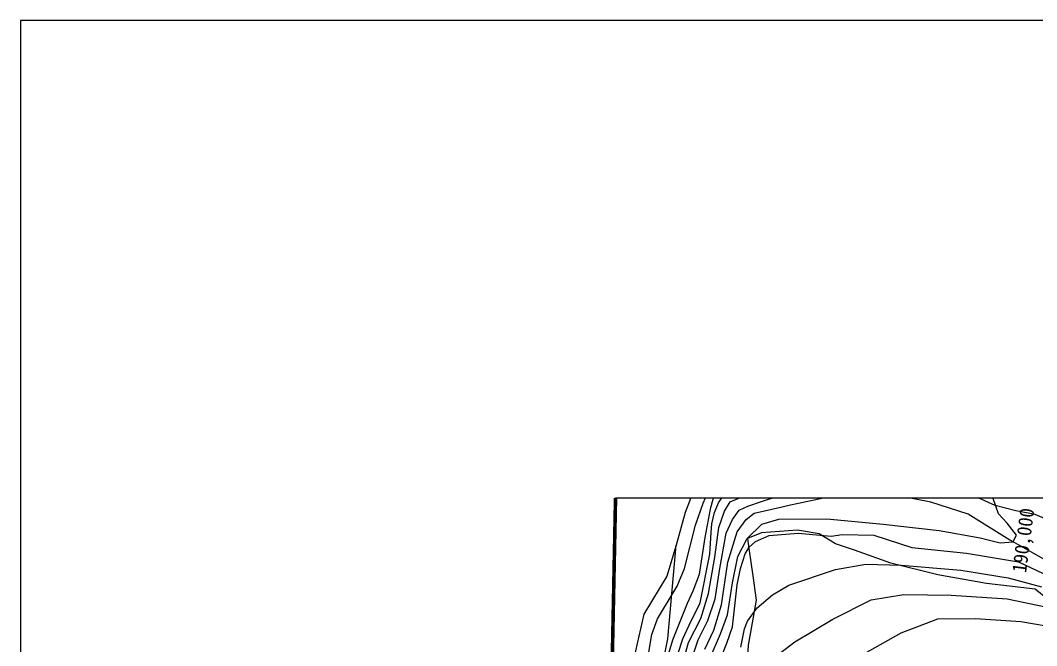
# Model space of a CAD drawing. Header units: millimetres. Extents: x 17638 to 18434, y 1103 to 1809.
# Drawn here: x 17637.9 to 17780, y 1531.6 to 1619.1 of the extents above; entities that cross this region are included whole.
import ezdxf
from ezdxf.xclip import XClip

# ---------------------------------------------------------------- set-up
doc = ezdxf.new("R2010")
doc.units = ezdxf.units.MM
doc.header["$LTSCALE"] = 10
doc.header["$MEASUREMENT"] = 0
doc.header["$XCLIPFRAME"] = 2
doc.linetypes.add('A-CENTR01', pattern=[2, 1.25, -0.25, 0.25, -0.25])
doc.layers.add('TN-MACL', color=6, linetype='A-CENTR01')
doc.layers.add('TZ-BASE', color=253, linetype='Continuous')
doc.layers.add('TX-PAPR', color=2, linetype='Continuous', plot=False)
doc.styles.add('HANA', font='GulimChe.ttf')

# ---------------------------------------------------------------- blocks, each defined once
blk = doc.blocks.new('JD-CDFDG5GDCH4')
at = {"layer": 'TZ-BASE'}
for p, q in [((54.32, 74.91, -249.01), (54.31, 77.82, -249.01)), ((12.4, 75.98, -256.6), (11.26, 72.95, -256.6)), ((13.74, 74.26, -255.01), (14.42, 75.66, -255.01)), ((15.16, 74.84, -254.01), (15.46, 75.5, -254.01)), ((22.78, 74.79, -251.01), (27.11, 76, -251.01)), ((12.67, 71.22, -255.01), (13.74, 74.26, -255.01)), ((14.82, 73.68, -254.01), (15.16, 74.84, -254.01)), ((15.36, 72.99, -253.01), (15.89, 74.31, -253.01)), ((15.89, 74.31, -253.01), (16.52, 75.25, -253.01)), ((16.74, 73.16, -252.01), (17.54, 74.45, -252.01)), ((17.54, 74.45, -252.01), (18.75, 74.99, -252.01)), ((18.75, 74.99, -252.01), (19.29, 75.24, -252.01)), ((20, 73.88, -251.01), (21.9, 74.5, -251.01)), ((21.9, 74.5, -251.01), (22.78, 74.79, -251.01)), ((24.8, 73.77, -250.01), (25.56, 73.93, -250.01)), ((25.56, 73.93, -250.01), (31.83, 75.27, -250.01)), ((43.45, 74.84, -256.87), (40.96, 75.27, -256.87)), ((45.61, 74.44, -256.87), (43.45, 74.84, -256.87)), ((50.81, 72.72, -256.87), (45.61, 74.44, -256.87)), ((54.59, 73.93, -247.77), (52.11, 75.04, -247.77)), ((55.06, 72.79, -249.01), (54.32, 74.91, -249.01)), ((57.5, 73.2, -247.77), (54.59, 73.93, -247.77)), ((11.26, 72.95, -256.6), (9.99, 68.39, -256.6)), ((14.05, 69.49, -254.01), (14.82, 73.68, -254.01)), ((14.98, 71.41, -253.01), (15.36, 72.99, -253.01)), ((15.94, 70.86, -252.01), (16.74, 73.16, -252.01)), ((17.86, 72, -251.01), (18.78, 73.28, -251.01)), ((18.78, 73.28, -251.01), (20, 73.88, -251.01)), ((19.76, 72.01, -250.01), (20.89, 72.88, -250.01)), ((20.89, 72.88, -250.01), (24.8, 73.77, -250.01)), ((56.64, 69.12, -252.4), (50.81, 72.72, -252.4)), ((56.29, 71.49, -249.01), (55.06, 72.79, -249.01)), ((60.18, 72.71, -247.77), (57.5, 73.2, -247.77)), ((63.19, 71.39, -247.77), (60.18, 72.71, -247.77)), ((11.14, 65.16, -255.01), (12.67, 71.22, -255.01)), ((14.86, 70.17, -253.01), (14.98, 71.41, -253.01)), ((16.98, 70.09, -251.01), (17.86, 72, -251.01)), ((18.52, 70.27, -250.01), (19.76, 72.01, -250.01)), ((19.92, 69.33, -249.01), (21.96, 71.35, -249.01)), ((21.96, 71.35, -249.01), (24.33, 72.06, -249.01)), ((24.33, 72.06, -249.01), (31.04, 72.08, -249.01)), ((31.04, 72.08, -249.01), (38.92, 71.32, -249.01)), ((38.92, 71.32, -249.01), (46.78, 70.44, -249.01)), ((57.59, 69.81, -249.01), (56.29, 71.49, -249.01)), ((14.68, 67.14, -253.01), (14.86, 70.17, -253.01)), ((15.41, 66.75, -252.01), (15.94, 70.86, -252.01)), ((16.09, 65.14, -251.01), (16.98, 70.09, -251.01)), ((17.22, 66.01, -250.01), (18.52, 70.27, -250.01)), ((21.91, 70.11, -232.06), (19.95, 69.34, -232.06)), ((21.1, 68.94, -248.01), (23, 69.75, -248.01)), ((26.95, 70.5, -232.06), (21.91, 70.11, -232.06)), ((23, 69.75, -248.01), (27.05, 70.09, -248.01)), ((29.96, 69.97, -232.06), (26.95, 70.5, -232.06)), ((27.05, 70.09, -248.01), (31.65, 69.67, -248.01)), ((32.25, 68.57, -232.06), (29.96, 69.97, -232.06)), ((31.65, 69.67, -248.01), (33.18, 69.89, -248.01)), ((33.18, 69.89, -248.01), (37.64, 69.79, -248.01)), ((37.64, 69.79, -248.01), (42.94, 68.06, -248.01)), ((46.78, 70.44, -249.01), (52.48, 69.45, -249.01)), ((57.17, 69.02, -249.01), (57.59, 69.81, -249.01)), ((9.99, 68.39, -256.6), (8.66, 64.05, -256.6)), ((8.83, 55.31, -256.39), (9.99, 68.39, -256.39)), ((13.24, 64.36, -254.01), (14.05, 69.49, -254.01)), ((18.59, 66.84, -249.01), (19.92, 69.33, -249.01)), ((19.95, 69.34, -232.06), (20.17, 67.95, -232.06)), ((20.2, 68.11, -248.01), (21.1, 68.94, -248.01)), ((34.93, 67.7, -232.06), (32.25, 68.57, -232.06)), ((52.48, 69.45, -249.01), (55.3, 68.71, -249.01)), ((55.3, 68.71, -249.01), (57.09, 68.86, -249.01)), ((56.68, 69.1, -252.4), (56.64, 69.12, -252.4)), ((62.15, 66.03, -252.4), (56.68, 69.1, -252.4)), ((57.09, 68.86, -249.01), (57.17, 69.02, -249.01)), ((13.32, 60.36, -253.01), (14.68, 67.14, -253.01)), ((17.86, 63.14, -249.01), (18.59, 66.84, -249.01)), ((18.98, 65.16, -248.01), (19.64, 67.21, -248.01)), ((19.64, 67.21, -248.01), (20.2, 68.11, -248.01)), ((20.17, 67.95, -232.06), (20.71, 64.12, -232.06)), ((40.02, 65.91, -232.06), (34.93, 67.7, -232.06)), ((42.94, 68.06, -248.01), (50.58, 67.27, -248.01)), ((50.58, 67.27, -248.01), (57.83, 66.06, -248.01)), ((14.51, 61.67, -252.01), (15.41, 66.75, -252.01)), ((16.32, 60.05, -250.01), (17.22, 66.01, -250.01)), ((32.27, 65.02, -247.01), (36.5, 65.74, -247.01)), ((36.5, 65.74, -247.01), (41.46, 65.61, -247.01)), ((46.59, 64.25, -232.06), (40.02, 65.91, -232.06)), ((41.46, 65.61, -247.01), (49.78, 64.93, -247.01)), ((57.83, 66.06, -248.01), (61.31, 64.46, -248.01)), ((8.66, 64.05, -256.6), (5.48, 58.77, -256.6)), ((10.13, 62.67, -255.01), (11.14, 65.16, -255.01)), ((12.36, 62.01, -254.01), (13.24, 64.36, -254.01)), ((15.42, 60.92, -251.01), (16.09, 65.14, -251.01)), ((18.51, 62.87, -248.01), (18.98, 65.16, -248.01)), ((20.71, 64.12, -232.06), (21.16, 60.71, -232.06)), ((25.76, 62.83, -247.01), (32.27, 65.02, -247.01)), ((53.4, 63.07, -232.06), (46.59, 64.25, -232.06)), ((49.78, 64.93, -247.01), (56.39, 63.82, -247.01)), ((7.38, 58.11, -255.01), (10.13, 62.67, -255.01)), ((17.16, 58.67, -249.01), (17.86, 63.14, -249.01)), ((17.86, 56.98, -248.01), (18.51, 62.87, -248.01)), ((23.44, 61.46, -247.01), (25.76, 62.83, -247.01)), ((60.18, 62.27, -232.06), (53.4, 63.07, -232.06)), ((56.39, 63.82, -247.01), (61.07, 62.58, -247.01)), ((11.56, 60.31, -254.01), (12.36, 62.01, -254.01)), ((13.42, 58.14, -252.01), (14.51, 61.67, -252.01)), ((21.33, 59.63, -247.01), (23.44, 61.46, -247.01)), ((37.25, 60.77, -246.01), (41.82, 61.49, -246.01)), ((41.82, 61.49, -246.01), (48.43, 61.4, -246.01)), ((48.43, 61.4, -246.01), (56.27, 60.91, -246.01)), ((61.91, 60.87, -232.06), (60.18, 62.27, -232.06)), ((9.53, 55.19, -254.01), (11.56, 60.31, -254.01)), ((12.78, 59.2, -253.01), (13.32, 60.36, -253.01)), ((14.4, 57.89, -251.01), (15.42, 60.92, -251.01)), ((15.24, 56.52, -250.01), (16.32, 60.05, -250.01)), ((21.16, 60.71, -232.06), (20.6, 57.55, -232.06)), ((31.87, 58.06, -246.01), (37.25, 60.77, -246.01)), ((56.27, 60.91, -246.01), (64.34, 59.23, -246.01)), ((5.48, 58.77, -256.6), (4.06, 52.6, -256.6)), ((12.07, 57.81, -253.01), (12.78, 59.2, -253.01)), ((16.19, 56.01, -249.01), (17.16, 58.67, -249.01)), ((19.95, 57.8, -247.01), (21.33, 59.63, -247.01)), ((6.59, 55.91, -255.01), (7.38, 58.11, -255.01)), ((10.94, 55.31, -253.01), (12.07, 57.81, -253.01)), ((11.73, 54.82, -252.01), (13.42, 58.14, -252.01)), ((13.04, 55.15, -251.01), (14.4, 57.89, -251.01)), ((17.06, 54.71, -248.01), (17.86, 56.98, -248.01)), ((19.53, 56.72, -247.01), (19.95, 57.8, -247.01)), ((20.6, 57.55, -232.06), (20.04, 54.42, -232.06)), ((26.56, 54.88, -246.01), (31.87, 58.06, -246.01)), ((41.46, 56.16, -245.01), (46.59, 58.1, -245.01)), ((46.59, 58.1, -245.01), (51.84, 58.16, -245.01)), ((51.84, 58.16, -245.01), (58.16, 57.73, -245.01)), ((58.16, 57.73, -245.01), (64.14, 56.71, -245.01)), ((5.79, 51.21, -255.01), (6.59, 55.91, -255.01)), ((14.01, 53.89, -250.01), (15.24, 56.52, -250.01)), ((14.74, 52.66, -249.01), (16.19, 56.01, -249.01)), ((19.04, 54.13, -247.01), (19.53, 56.72, -247.01)), ((35.23, 52.68, -245.01), (41.46, 56.16, -245.01)), ((7.54, 48.81, -256.39), (8.83, 55.31, -256.39)), ((7.93, 49.87, -254.01), (9.53, 55.19, -254.01)), ((9.66, 51.44, -253.01), (10.94, 55.31, -253.01)), ((10.32, 49.81, -252.01), (11.73, 54.82, -252.01)), ((11.78, 51.26, -251.01), (13.04, 55.15, -251.01)), ((15.52, 50.83, -248.01), (17.06, 54.71, -248.01)), ((20.04, 54.42, -232.06), (19.93, 51.73, -232.06)), ((22.74, 52, -246.01), (26.56, 54.88, -246.01))]:
    blk.add_line(p, q, dxfattribs=at)
at = {"layer": 'TZ-BASE', "style": 'HANA'}
blk.add_text('190,000', height=2, rotation=82.6776, dxfattribs=at).set_placement((58.91, 64.47, -393.01))

msp = doc.modelspace()

# ---------------------------------------------------------------- linework, layer by layer
at = {"layer": 'TN-MACL', "const_width": 0.5}
msp.add_lwpolyline([(17721.11, 1552.27), (17718.09, 1402.3)], dxfattribs=at)
at = {"layer": 'TX-PAPR'}
msp.add_lwpolyline([(17637.89, 1103.05), (18433.89, 1103.05), (18433.89, 1619.05), (17637.89, 1619.05)], close=True, dxfattribs=at)
at = {"layer": 'TX-PAPR', "elevation": 393.01, "flags": 128}
msp.add_lwpolyline([(17721.11, 1552.28), (18419.6, 1552.28), (18419.6, 1402.28), (17718.09, 1402.28), (17721.11, 1552.28)], dxfattribs=at)

# ---------------------------------------------------------------- block references
at = {"layer": 'TZ-BASE'}
ref = msp.add_blockref('JD-CDFDG5GDCH4', (17719.6, 1477.28, 393.01), dxfattribs=at)
XClip(ref).set_block_clipping_path([(1.5103084745, 75), (700, 75), (700, -75), (-1.5103084745, -75)])

doc.saveas('drawing.dxf')
